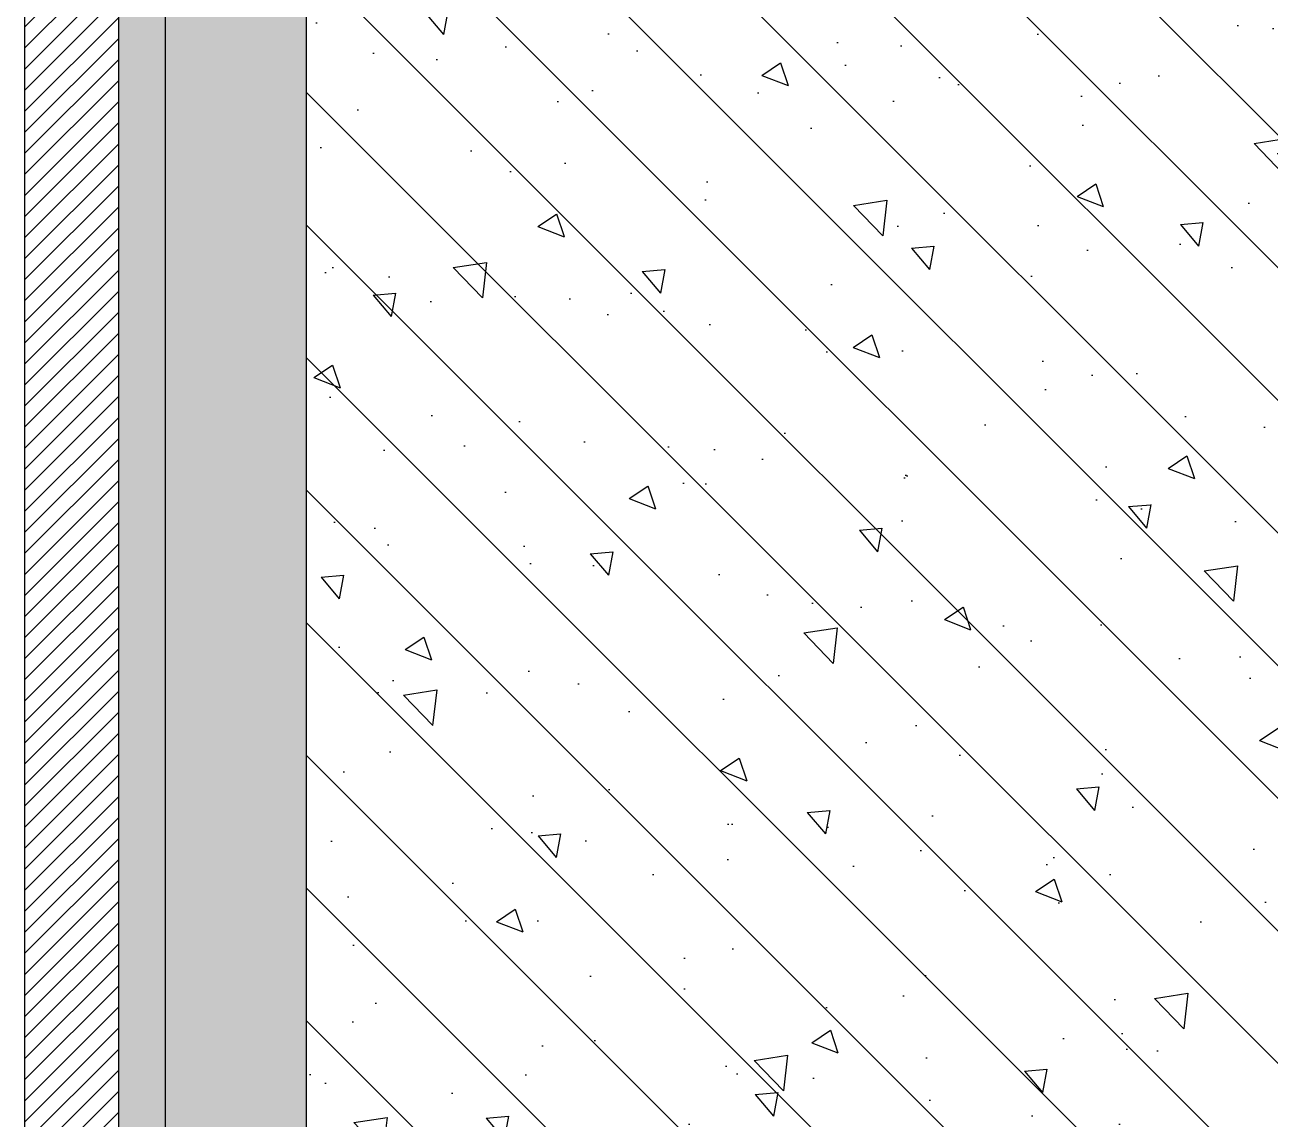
# Model space of a CAD drawing. Header units: millimetres. Extents: x 161920 to 181521, y -136232 to -127655.
# Drawn here: x 162578.9 to 162711.6, y -134419.6 to -134303 of the extents above; entities that cross this region are included whole.
import ezdxf

# ---------------------------------------------------------------- set-up
doc = ezdxf.new("R2010")
doc.units = ezdxf.units.MM
doc.header["$LTSCALE"] = 10
for name, color, linetype in [('0BZ', 8, 'Continuous'), ('2MB2', 2, 'Continuous'), ('2TC', 8, 'Continuous'), ('A-土建柱', 6, 'Continuous')]:
    doc.layers.add(name, color=color, linetype=linetype)

msp = doc.modelspace()

# ---------------------------------------------------------------- hatches: boundary and pattern name
at = {"ltscale": 0.15}
h = msp.add_hatch(dxfattribs=at)
h.set_pattern_fill('ANSI31', color=250, scale=0.5, angle=-180, style=0)
h.set_pattern_definition([(225, (260757.2368549279, -226252.52161079), (1.122532015133644, -1.122532015133645), [])])
h.paths.add_polyline_path([(162578.8563645199, -134663.1140927828), (162588.8563645199, -134663.1140927828), (162588.8563645198, -134209.8820266845), (162690.8565699291, -134209.8820266845), (162690.8565699291, -134199.8820266845), (162580.8563645199, -134199.8820266845), (162578.8563645199, -134201.8820266845)])
at = {"layer": '2TC'}
h = msp.add_hatch(dxfattribs=at)
h.set_pattern_fill('AR-SAND', color=250, scale=0.05, angle=-270.0000000000001, style=0)
h.set_pattern_definition([(37.49999999999997, (155935.3395076631, -133024.3309300774), (-0.0800015647992015, 2.447066186646712), [0, -1.9304, 0, -2.159, 0, -2.06375]), (7.499999999999937, (155935.3395076631, -133024.3309300774), (2.247616415690014, 3.584125502841771), [0, -1.0414, 0, -1.7399, 0, -0.6667499999999998]), (327.5, (155933.7774076631, -133024.3309300774), (3.95496185120729, 0.007185923392727508), [0, -0.6349999999999995, 0, -2.285999999999998, 0, -2.984499999999998]), (317.4999999999999, (155933.7774076631, -133024.3309300774), (3.817782262361486, 1.11464661628608), [0, -0.3174999999999999, 0, -1.498599999999999, 0, -1.7145])])
edge = h.paths.add_edge_path(flags=16)
edge.add_ellipse((162703.2030105704, -134258.4576691086), major_axis=(-0.2828427124768496, 0.2828427124768498), ratio=0.9999999999915034, start_angle=134.9999999997566, end_angle=225.0000000002434)
edge.add_ellipse((162703.258895232, -134258.2537460009), major_axis=(-0.2828427124764656, 0.2828427124764659), ratio=0.9999999999775899, start_angle=194.3489737957356, end_angle=323.0311612290223)
edge.add_line((162703.2030105706, -134257.8576691086), (162702.3530105703, -134257.8576691086))
edge.add_line((162702.3530105703, -134257.8576691086), (162702.3350220093, -134257.8504736842))
edge.add_line((162702.3350220094, -134257.8504736842), (162699.6030105705, -134257.853578224))
edge.add_line((162699.6030105705, -134257.8535782241), (162699.6030105705, -134258.8576691086))
edge.add_line((162699.6030105705, -134258.8576691086), (162703.2030105704, -134258.8576691086))
edge = h.paths.add_edge_path(flags=16)
edge.add_ellipse((162714.8563645195, -134220.8823540193), major_axis=(2.828427124746669, 2.828427124746666), ratio=0.9999999999996623, start_angle=134.9999999999903, end_angle=225.0000000000097)
edge.add_line((162714.8563645195, -134224.8823540193), (162746.8563645195, -134224.8823540193))
edge.add_ellipse((162746.8563645195, -134220.8823540193), major_axis=(2.82842712475299, 2.828427124752988), ratio=0.9999999999951927, start_angle=225.0000000001377, end_angle=314.9999999998623)
edge.add_line((162750.8563645195, -134220.8823540193), (162750.8563645195, -134208.8823540193))
edge.add_ellipse((162746.8563645195, -134208.8823540193), major_axis=(2.828427124746669, 2.828427124746667), ratio=0.9999999999996623, start_angle=314.9999999999903, end_angle=405.0000000000097)
edge.add_line((162746.8563645195, -134204.8823540193), (162739.7565798025, -134204.8823540193))
edge.add_line((162739.7565798025, -134204.8823540193), (162739.7565798025, -134205.2539016937))
edge.add_line((162739.7565798025, -134205.2539016937), (162740.5065798025, -134205.6600764361))
edge.add_line((162740.5065798025, -134205.6600764361), (162739.7565798025, -134205.8821567364))
edge.add_line((162739.7565798025, -134205.8821567364), (162739.7565798025, -134207.2539016937))
edge.add_line((162739.7565798025, -134207.2539016937), (162739.993766496, -134207.3823540193))
edge.add_line((162739.993766496, -134207.3823540193), (162747.3563645195, -134207.3823540193))
edge.add_ellipse((162747.3563645195, -134208.3823540193), major_axis=(0.7071067811882473, 0.707106781188247), ratio=1, start_angle=315, end_angle=405, ccw=False)
edge.add_line((162748.3563645195, -134208.3823540193), (162748.3563645195, -134221.3823540193))
edge.add_ellipse((162747.3563645195, -134221.3823540193), major_axis=(0.7071067811882468, -0.7071067811882471), ratio=1, start_angle=315, end_angle=405, ccw=False)
edge.add_line((162747.3563645195, -134222.3823540193), (162714.3563645195, -134222.3823540193))
edge.add_ellipse((162714.3563645195, -134221.3823540193), major_axis=(0.7071067811921237, -0.707106781192124), ratio=1, start_angle=224.9999999991662, end_angle=315.0000000008338, ccw=False)
edge.add_line((162713.3563645195, -134221.3823540193), (162713.3563645195, -134208.3823540193))
edge.add_ellipse((162714.3563645195, -134208.3823540193), major_axis=(0.7071067811921242, 0.7071067811921239), ratio=1, start_angle=44.99999999916622, end_angle=135.0000000008338, ccw=False)
edge.add_line((162714.3563645195, -134207.3823540193), (162735.2565798026, -134207.3823540193))
edge.add_line((162735.2565798026, -134207.3823540193), (162735.2565798026, -134207.32987341))
edge.add_line((162735.2565798026, -134207.32987341), (162734.5065798025, -134206.9236986675))
edge.add_line((162734.5065798025, -134206.9236986675), (162735.2565798026, -134206.7016183673))
edge.add_line((162735.2565798026, -134206.7016183673), (162735.2565798026, -134205.32987341))
edge.add_line((162735.2565798026, -134205.32987341), (162734.4302370788, -134204.8823540193))
edge.add_line((162734.4302370788, -134204.8823540193), (162714.8563645195, -134204.8823540193))
edge.add_ellipse((162714.8563645195, -134208.8823540193), major_axis=(-2.828427124753943, 2.828427124753945), ratio=0.9999999999945176, start_angle=314.9999999998429, end_angle=405.000000000157)
edge.add_line((162710.8563645195, -134208.8823540193), (162710.8563645195, -134220.8823540193))
edge = h.paths.add_edge_path(flags=17)
edge.add_ellipse((162730.8563645195, -134219.9823540194), major_axis=(5.656854249487826, 5.656854249487822), ratio=0.9999999999939534, start_angle=188.130102353058, end_angle=225.0000000001732)
edge.add_line((162730.8563645195, -134227.9823540194), (162730.8563645195, -134226.3823540193))
edge.add_line((162730.8563645195, -134226.3823540193), (162726.0563645193, -134226.3823540193))
edge = h.paths.add_edge_path()
edge.add_ellipse((162737.5065798025, -134198.258243693), major_axis=(6.347051955474224, 6.347051955474221), ratio=1, start_angle=404.9999999999071, end_angle=446.94698684265455, ccw=False)
edge.add_line((162737.5065798025, -134189.2821567364), (162737.5065798025, -134189.7980373007))
edge.add_line((162737.5065798025, -134189.7980373007), (162737.7565798025, -134189.7980373007))
edge.add_line((162737.7565798025, -134189.7980373007), (162737.7565798025, -134189.2856388844))
edge.add_line((162737.7565798025, -134189.2856388844), (162737.5065798025, -134188.0030693891))
edge.add_line((162737.5065798025, -134188.0030693891), (162737.5065798025, -134189.2821567364))
edge.add_ellipse((162737.5065798025, -134198.258243693), major_axis=(6.347051955483494, 6.347051955483491), ratio=1, start_angle=363.0530131574696, end_angle=405, ccw=False)
edge.add_line((162743.5065798025, -134191.5821567364), (162743.5065798025, -134193.8821567364))
edge.add_line((162743.5065798025, -134193.8821567364), (162739.7565798025, -134193.8821567364))
edge.add_line((162739.7565798025, -134193.8821567364), (162739.7565798025, -134195.2539016937))
edge.add_line((162739.7565798025, -134195.2539016937), (162740.5065798025, -134195.6600764361))
edge.add_line((162740.5065798025, -134195.6600764361), (162739.7565798025, -134195.8821567365))
edge.add_line((162739.7565798025, -134195.8821567365), (162739.7565798025, -134197.2539016938))
edge.add_line((162739.7565798025, -134197.2539016937), (162740.5065798025, -134197.6600764361))
edge.add_line((162740.5065798025, -134197.6600764361), (162739.7565798025, -134197.8821567365))
edge.add_line((162739.7565798025, -134197.8821567365), (162739.7565798025, -134199.2539016938))
edge.add_line((162739.7565798025, -134199.2539016937), (162740.5065798025, -134199.6600764361))
edge.add_line((162740.5065798025, -134199.6600764361), (162739.7565798025, -134199.8821567365))
edge.add_line((162739.7565798025, -134199.8821567365), (162739.7565798025, -134201.2539016938))
edge.add_line((162739.7565798025, -134201.2539016937), (162740.5065798025, -134201.6600764361))
edge.add_line((162740.5065798025, -134201.6600764361), (162739.7565798025, -134201.8821567365))
edge.add_line((162739.7565798025, -134201.8821567365), (162739.7565798025, -134203.2539016938))
edge.add_line((162739.7565798025, -134203.2539016937), (162740.5065798025, -134203.6600764361))
edge.add_line((162740.5065798025, -134203.6600764361), (162739.7565798025, -134203.8821567364))
edge.add_line((162739.7565798025, -134203.8821567364), (162739.7565798025, -134205.2539016937))
edge.add_line((162739.7565798025, -134205.2539016937), (162740.5065798025, -134205.6600764361))
edge.add_line((162740.5065798025, -134205.6600764361), (162739.7565798025, -134205.8821567364))
edge.add_line((162739.7565798025, -134205.8821567364), (162739.7565798025, -134207.2539016937))
edge.add_line((162739.7565798025, -134207.2539016937), (162740.5065798025, -134207.6600764361))
edge.add_line((162740.5065798025, -134207.6600764361), (162739.7565798025, -134207.8821567364))
edge.add_line((162739.7565798025, -134207.8821567364), (162739.7565798025, -134209.2539016937))
edge.add_line((162739.7565798025, -134209.2539016937), (162740.5065798025, -134209.6600764361))
edge.add_line((162740.5065798025, -134209.6600764361), (162739.7565798025, -134209.8821567364))
edge.add_line((162739.7565798025, -134209.8821567364), (162739.7565798025, -134211.2539016937))
edge.add_line((162739.7565798025, -134211.2539016937), (162740.5065798025, -134211.6600764361))
edge.add_line((162740.5065798025, -134211.6600764361), (162739.7565798025, -134211.8821567364))
edge.add_line((162739.7565798025, -134211.8821567364), (162739.7565798025, -134213.2539016937))
edge.add_line((162739.7565798025, -134213.2539016937), (162740.5065798025, -134213.6600764361))
edge.add_line((162740.5065798025, -134213.6600764361), (162739.7565798025, -134213.8821567364))
edge.add_line((162739.7565798025, -134213.8821567364), (162735.2565798026, -134213.8821567364))
edge.add_line((162735.2565798026, -134213.8821567364), (162735.2565798026, -134213.32987341))
edge.add_line((162735.2565798026, -134213.32987341), (162734.5065798025, -134212.9236986675))
edge.add_line((162734.5065798025, -134212.9236986675), (162735.2565798026, -134212.7016183673))
edge.add_line((162735.2565798026, -134212.7016183673), (162735.2565798026, -134211.32987341))
edge.add_line((162735.2565798026, -134211.32987341), (162734.5065798025, -134210.9236986675))
edge.add_line((162734.5065798025, -134210.9236986675), (162735.2565798026, -134210.7016183673))
edge.add_line((162735.2565798026, -134210.7016183673), (162735.2565798026, -134209.32987341))
edge.add_line((162735.2565798026, -134209.32987341), (162734.5065798025, -134208.9236986675))
edge.add_line((162734.5065798025, -134208.9236986675), (162735.2565798026, -134208.7016183673))
edge.add_line((162735.2565798026, -134208.7016183673), (162735.2565798026, -134207.32987341))
edge.add_line((162735.2565798026, -134207.32987341), (162734.5065798025, -134206.9236986675))
edge.add_line((162734.5065798025, -134206.9236986675), (162735.2565798026, -134206.7016183673))
edge.add_line((162735.2565798026, -134206.7016183673), (162735.2565798026, -134205.32987341))
edge.add_line((162735.2565798026, -134205.32987341), (162734.5065798025, -134204.9236986675))
edge.add_line((162734.5065798025, -134204.9236986675), (162735.2565798026, -134204.7016183673))
edge.add_line((162735.2565798026, -134204.7016183673), (162735.2565798026, -134203.32987341))
edge.add_line((162735.2565798026, -134203.32987341), (162734.5065798025, -134202.9236986675))
edge.add_line((162734.5065798025, -134202.9236986675), (162735.2565798026, -134202.7016183673))
edge.add_line((162735.2565798026, -134202.7016183673), (162735.2565798026, -134201.32987341))
edge.add_line((162735.2565798026, -134201.32987341), (162734.5065798025, -134200.9236986675))
edge.add_line((162734.5065798025, -134200.9236986675), (162735.2565798026, -134200.7016183673))
edge.add_line((162735.2565798026, -134200.7016183673), (162735.2565798026, -134199.32987341))
edge.add_line((162735.2565798026, -134199.32987341), (162734.5065798025, -134198.9236986675))
edge.add_line((162734.5065798025, -134198.9236986675), (162735.2565798026, -134198.7016183673))
edge.add_line((162735.2565798026, -134198.7016183673), (162735.2565798026, -134197.32987341))
edge.add_line((162735.2565798026, -134197.32987341), (162734.5065798025, -134196.9236986675))
edge.add_line((162734.5065798025, -134196.9236986675), (162735.2565798026, -134196.7016183673))
edge.add_line((162735.2565798026, -134196.7016183673), (162735.2565798026, -134195.32987341))
edge.add_line((162735.2565798026, -134195.32987341), (162734.5065798025, -134194.9236986675))
edge.add_line((162734.5065798025, -134194.9236986675), (162735.2565798026, -134194.7016183673))
edge.add_line((162735.2565798026, -134194.7016183673), (162735.2565798026, -134193.8821567364))
edge.add_line((162735.2565798026, -134193.8821567364), (162731.5065798025, -134193.8821567364))
edge.add_line((162731.5065798025, -134193.8821567364), (162731.5065798025, -134191.5821567364))
h.paths.add_polyline_path([(162593.8563645199, -134662.8748390344), (162608.8563645199, -134662.8748390344), (162608.8563645199, -134310.889214304), (162608.8563645199, -134261.8820266845), (162690.8563645199, -134261.8820266845), (162690.8563645199, -134260.3820266845), (162710.8563645199, -134260.3820266845), (162710.8563645199, -134226.3823540193), (162710.8563645199, -134224.8823540193), (162750.8563645199, -134224.8823540193), (162750.8563645199, -134223.8820266845), (162750.8563645199, -134223.8429279729), (162750.8563645199, -134204.8820266845), (162695.8563645199, -134204.8820266845), (162690.8565699292, -134204.8820266845), (162690.8565699292, -134214.8820266845), (162690.8565699292, -134246.8820266845), (162593.8563645199, -134246.8820266845)])
h = msp.add_hatch(dxfattribs=at)
h.set_pattern_fill('AR-CONC', color=250, scale=0.05, angle=-180, style=0)
h.set_pattern_definition([(229.9999999999999, (260757.2368549279, -226252.52161079), (-9.1092334498002, 0.7969542769451576), [0.9525, -10.4775]), (175, (260757.2368549279, -226252.52161079), (1.762141298783346, -9.552832144108999), [0.762, -8.382]), (280.451, (260756.4777549279, -226252.45519829), (-7.347125083297966, -8.75583439101459), [0.8095000000000001, -8.9045]), (226.1842, (260757.2368549279, -226255.06161079), (-13.5539520446065, 2.102116396636363), [1.42875, -15.71625]), (276.6356, (260756.1073599279, -226254.88643579), (-11.87021172331186, -12.37127779450246), [1.214249999999999, -13.35674999999999]), (171.1839999999999, (260757.2368549279, -226255.06161079), (-11.8702302906967, -12.37125589302988), [1.143, -12.573]), (200.9999999999999, (260755.9668549279, -226254.42661079), (-7.580743991769163, 5.113275925838129), [0.9525000000000001, -10.4775]), (146, (260755.9668549279, -226254.42661079), (-3.090101417382357, -9.209398306115963), [0.7619999999999998, -8.381999999999996]), (251.4513999999999, (260755.3351299279, -226254.00050579), (-10.67082453850622, -4.096142885802869), [0.8095, -8.904499999999999]), (217.5, (260757.2368549279, -226252.52161079), (-0.1544301625295924, -4.227751943657656), [0, -8.280399999999998, 0, -8.508999999999999, 0, -8.413749999999999]), (187.5, (260757.2368549279, -226252.52161079), (-3.340983125515289, -5.009028740905974), [0, -4.851399999999999, 0, -8.089899999999998, 0, -3.20675]), (147.4999999999999, (260760.0689549279, -226252.52161079), (-6.77952975834357, 0.2864371996336746), [0, -3.175, 0, -9.906, 0, -13.1445]), (137.4999999999999, (260761.3389549279, -226252.52161079), (-7.406459069300903, -1.271324551666649), [0, -4.1275, 0, -6.578600000000001, 0, -9.3345])])
h.paths.add_polyline_path([(162690.8565699292, -134214.8820266845), (162690.8565699291, -134209.8820266845), (162588.8563645199, -134209.8820266845), (162588.8563645199, -134663.1140927828), (162593.8563645199, -134662.8748390344), (162593.8563645199, -134214.8820266845)])
h = msp.add_hatch(dxfattribs=at)
h.set_pattern_fill('钢筋混凝土', color=250, scale=4, angle=-270.0000000000001, style=0)
h.set_pattern_definition([(314.9999999999999, (157945.073749466, -135628.4966510871), (-7.071067811865477, -7.071067811865473), []), (309.9999999999999, (157945.073749466, -135628.4966510871), (28.69040730403014, 2.510085399303793), [3, -32.99999999999999]), (4.999999999999941, (157945.073749466, -135628.4966510871), (-5.550053344520013, -30.08768534800047), [2.399999999999999, -26.4]), (259.5486, (157947.464616666, -135628.2874774871), (23.14037526856085, -27.57758168243815), [2.5496076, -28.04568447999999]), (313.8158, (157945.073749466, -135636.4966510871), (42.68964194502578, 6.620760573160705), [4.499999999999992, -49.49999999999994]), (263.3644, (157948.631219266, -135635.9449188071), (37.38650822194812, -38.96471483601768), [3.824411519999996, -42.06851999999993]), (8.815799999999992, (157945.073749466, -135636.4966510871), (37.38647780534507, -38.964744037013), [3.599999999999999, -39.59999999999998]), (338.9999999999999, (157949.073749466, -135634.4966510871), (23.87628208473847, 16.10475562661355), [3, -32.99999999999999]), (33.99999999999994, (157949.073749466, -135634.4966510871), (9.732613276863257, -29.00600180187413), [2.399999999999999, -26.39999999999999]), (288.5486, (157951.063438786, -135633.1545868471), (33.6089051432596, -12.90121986839811), [2.549607599999999, -28.04568447999999]), (322.5, (157945.073749466, -135628.4966510871), (0.4863942126916214, -13.31575415325246), [0, -26.08, 0, -26.8, 0, -26.5]), (352.4999999999999, (157945.073749466, -135628.4966510871), (10.52278149768594, -15.77646847529441), [0, -15.28, 0, -25.48, 0, -10.1]), (32.5, (157936.153749466, -135628.4966510871), (21.35289744689636, 0.9021948693751816), [0, -9.999999999999988, 0, -31.19999999999997, 0, -41.39999999999995]), (42.49999999999996, (157932.153749466, -135628.4966510871), (23.32744677369545, -4.004199293292719), [0, -13, 0, -20.72, 0, -29.4])])
h.paths.add_polyline_path([(162868.4566894726, -134262.8748390354), (162808.8563645199, -134262.8748390344), (162808.8563645199, -134662.8748390344), (162608.8563645199, -134662.8748390344), (162608.8563645199, -134262.8748390344)])

# ---------------------------------------------------------------- linework, layer by layer
at = {"layer": '0BZ'}
msp.add_line((162593.8563645199, -134662.8748390344), (162593.8563645199, -134247.8820266845), dxfattribs=at)
at = {"layer": '2MB2', "color": 4}
msp.add_line((162578.8563645199, -134663.1140927828), (162578.8563645199, -134199.8820266845), dxfattribs=at)
at = {"layer": '2MB2'}
msp.add_line((162588.8563645199, -134663.1140927828), (162588.8563645199, -134209.8820266845), dxfattribs=at)
at = {"layer": 'A-土建柱'}
msp.add_lwpolyline([(162608.8563645199, -134662.8748390344), (162808.8563645199, -134662.8748390344), (162808.8563645199, -134262.8748390344), (162608.8563645199, -134262.8748390344), (162608.8563645199, -134662.8748390344)], dxfattribs=at)

doc.saveas('drawing.dxf')
